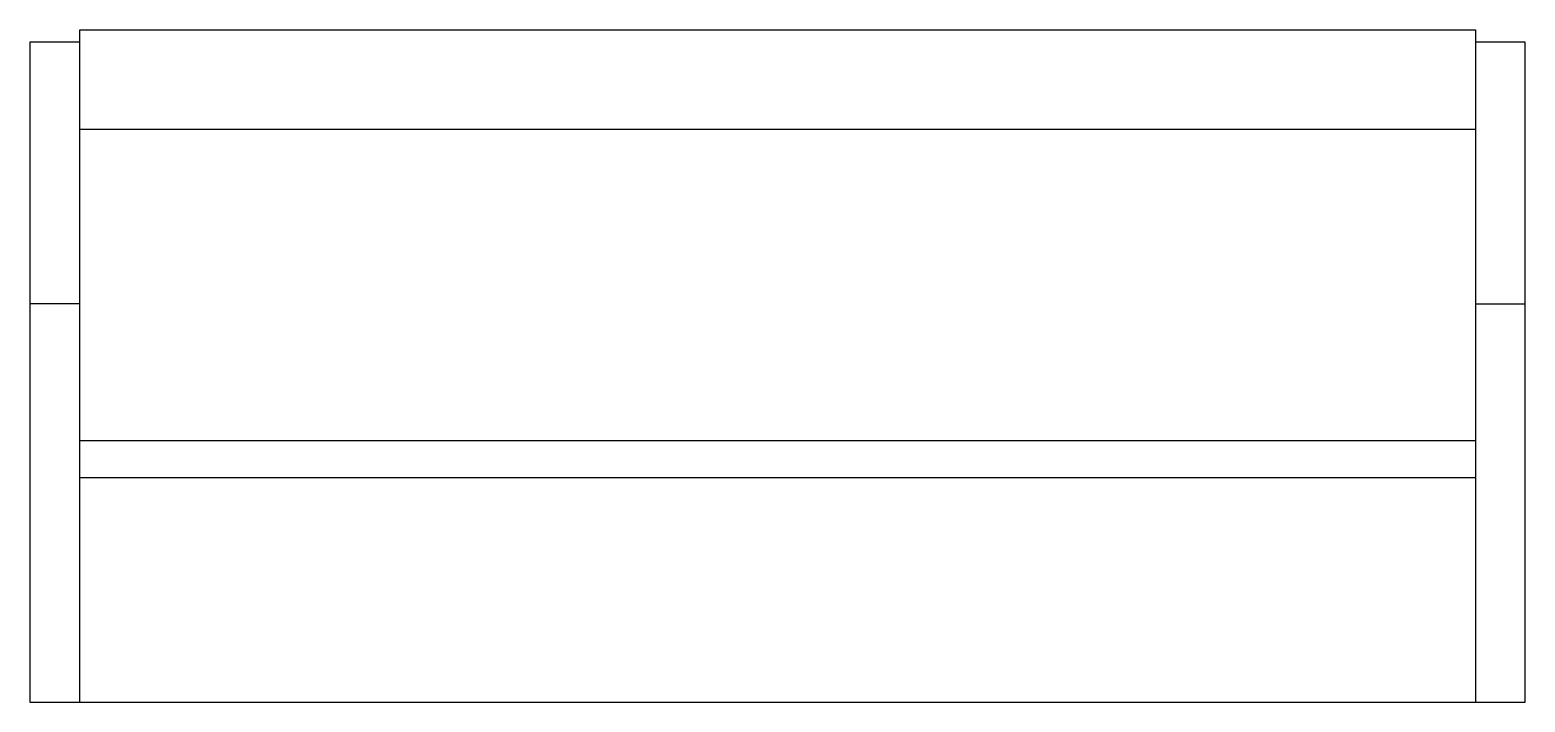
# Model space of a CAD drawing. Extents: x 0 to 1.52, y 0 to 0.69.
import ezdxf

# ---------------------------------------------------------------- set-up
doc = ezdxf.new("R2010")
doc.units = 0
doc.header["$LTSCALE"] = 40
doc.layers.get('0').update_dxf_attribs({"linetype": 'CONTINUOUS'})

msp = doc.modelspace()

# ---------------------------------------------------------------- linework, layer by layer
at = {"color": 0, "linetype": 'BYBLOCK'}
for p, q in [((0.0508, 0), (0.0508, 0.6858)), ((0.0508, 0.6858), (1.4733, 0.6858)), ((1.4733, 0.6858), (1.4733, 0)), ((0.0508, 0.6731), (0, 0.6731)), ((0, 0.6731), (0, 0)), ((1.524, 0.6731), (1.4733, 0.6731)), ((1.524, 0), (1.524, 0.6731)), ((1.4733, 0.5842), (0.0508, 0.5842)), ((0.0508, 0.4064), (0, 0.4064)), ((1.4733, 0.4064), (1.524, 0.4064)), ((0.0508, 0.2668), (1.4733, 0.2668)), ((1.4733, 0.2287), (0.0508, 0.2287)), ((0, 0), (1.524, 0))]:
    msp.add_line(p, q, dxfattribs=at)

doc.saveas('drawing.dxf')
